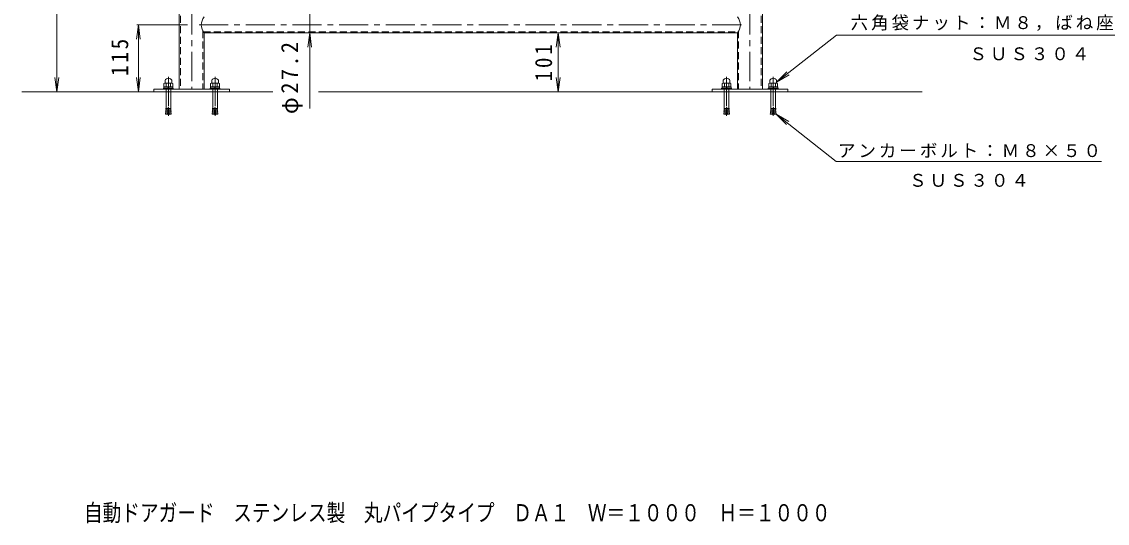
# Model space of a CAD drawing. Units: millimetres at full size, sheet at 1:10; details may follow other scales. Extents: x -952 to 1844, y -1369 to 1156.
# Drawn here: x -952 to 910, y -1369 to -510 of the extents above; entities that cross this region are included whole.
import ezdxf
from ezdxf.enums import TextEntityAlignment as Align

# ---------------------------------------------------------------- set-up
doc = ezdxf.new("R2010")
doc.units = ezdxf.units.MM
doc.header["$LTSCALE"] = 10
doc.linetypes.add('CHAIN1', pattern=[8, 5, -1, 1, -1])
doc.linetypes.add('DASHED1', pattern=[1.8, 1.2, -0.6])
for name, color, linetype, lineweight in [('0-0_通り芯', 4, 'Continuous', 9), ('0-4_その他', 7, 'Continuous', 9), ('0-5_寸法', 2, 'Continuous', 9), ('0-9', 2, 'Continuous', 9), ('0-C', 7, 'Continuous', 9)]:
    doc.layers.add(name, color=color, linetype=linetype, lineweight=lineweight)
doc.styles.add('ＭＳ ゴシック', font='')
doc.styles.get('ＭＳ ゴシック').set_extended_font_data('MS Gothic')

msp = doc.modelspace()

# ---------------------------------------------------------------- linework, layer by layer
at = {"layer": '0-0_通り芯'}
for p, q in [((-681.78, 238.59), (-681.78, -625.06)), ((318.22, 238.59), (318.22, -625.06)), ((-639.08, -528.66), (-639.08, -625.06)), ((-639.08, -528.66), (275.52, -528.66)), ((275.52, -528.66), (275.52, -625.06)), ((-595.43, -625.06), (-725.43, -625.06)), ((-595.43, -625.06), (-595.43, -630.06)), ((231.87, -625.06), (231.87, -630.06)), ((231.87, -625.06), (361.87, -625.06))]:
    msp.add_line(p, q, dxfattribs=at)
at = {"layer": '0-0_通り芯', "linetype": 'DASHED1'}
for p, q in [((-679.78, 238.59), (-679.78, -625.06)), ((316.22, 238.59), (316.22, -625.06)), ((-641.08, -525.79), (-641.08, -625.06)), ((-640.22, -527.16), (276.65, -527.16)), ((277.52, -525.79), (277.52, -625.06))]:
    msp.add_line(p, q, dxfattribs=at)
at = {"layer": '0-0_通り芯', "linetype": 'CHAIN1'}
for p, q in [((-660.43, 238.59), (-660.43, -625.06)), ((296.87, 238.59), (296.87, -625.06)), ((-647.77, -515.06), (285.86, -515.06)), ((-700.43, -604.13), (-700.43, -670.7)), ((-620.43, -604.13), (-620.43, -670.7)), ((256.87, -604.13), (256.87, -670.7)), ((336.87, -604.13), (336.87, -670.7))]:
    msp.add_line(p, q, dxfattribs=at)
at = {"layer": '0-0_通り芯'}
for points in [[(-725.43, -625.06), (-725.43, -630.06), (-595.43, -630.06)], [(361.87, -625.06), (361.87, -630.06), (231.87, -630.06)]]:
    msp.add_lwpolyline(points, dxfattribs=at)
for centre, start, end in [((-622.62, -515.06), 140.43134, 219.56874), ((259.06, -515.06), 320.43126, 39.56866)]:
    msp.add_arc(centre, 21.35, start, end, dxfattribs=at)
at = {"layer": '0-4_その他'}
for p, q in [((-891.78, -630.06), (-891.78, 369.94)), ((-458.01, -461.73), (-458.01, -658.4)), ((-751.78, -515.06), (-755.05, -539.84)), ((-754.78, -515.06), (-667.77, -515.06)), ((-751.78, -515.06), (-748.52, -539.84)), ((-751.78, -630.06), (-751.78, -515.06)), ((-458.01, -528.66), (-461.27, -553.44)), ((-458.01, -528.66), (-454.75, -553.44)), ((-31.98, -528.66), (-35.24, -553.44)), ((-31.98, -528.66), (-28.71, -553.44)), ((-31.98, -630.06), (-31.98, -528.66)), ((445.48, -532.68), (342.62, -613.52)), ((342.62, -613.52), (360.09, -595.64)), ((-891.78, -630.06), (-895.05, -605.27)), ((-891.78, -630.06), (-888.52, -605.27)), ((-751.78, -630.06), (-755.05, -605.27)), ((-751.78, -630.06), (-748.52, -605.27)), ((-31.98, -630.06), (-35.24, -605.27)), ((-31.98, -630.06), (-28.71, -605.27)), ((342.62, -613.52), (364.12, -600.77)), ((-754.78, -630.06), (-756.88, -630.06)), ((341.9, -668.14), (359.37, -686.02)), ((341.9, -668.14), (363.4, -680.89)), ((444.76, -748.98), (341.9, -668.14))]:
    msp.add_line(p, q, dxfattribs=at)
at = {"layer": '0-5_寸法', "color": 7}
for p, q in [((445.48, -532.68), (1106.32, -532.68)), ((444.76, -748.98), (899.85, -748.98))]:
    msp.add_line(p, q, dxfattribs=at)
at = {"layer": '0-5_寸法'}
for p, q in [((-706.18, -609.92), (-706.18, -614.41)), ((-694.68, -614.41), (-694.68, -609.92)), ((-626.18, -609.92), (-626.18, -614.41)), ((-614.68, -614.41), (-614.68, -609.92)), ((251.12, -609.92), (251.12, -614.41)), ((262.62, -614.41), (262.62, -609.92)), ((331.12, -609.92), (331.12, -614.41)), ((342.62, -614.41), (342.62, -609.92)), ((-706.45, -614.85), (-707.94, -615.71)), ((-707.94, -615.71), (-707.94, -620.7)), ((-706.64, -621.46), (-707.94, -620.7)), ((-694.23, -614.96), (-706.64, -614.96)), ((-706.43, -614.84), (-706.45, -614.85)), ((-704.43, -630.06), (-704.43, -654.72)), ((-704.19, -615.71), (-704.19, -620.7)), ((-696.68, -615.71), (-696.68, -620.7)), ((-696.43, -630.06), (-696.43, -654.72)), ((-694.43, -614.84), (-692.93, -615.71)), ((-694.23, -621.46), (-692.93, -620.7)), ((-692.93, -615.71), (-692.93, -620.7)), ((-626.45, -614.85), (-627.94, -615.71)), ((-627.94, -615.71), (-627.94, -620.7)), ((-626.64, -621.46), (-627.94, -620.7)), ((-614.23, -614.96), (-626.64, -614.96)), ((-626.43, -614.84), (-626.45, -614.85)), ((-624.43, -630.06), (-624.43, -654.72)), ((-624.19, -615.71), (-624.19, -620.7)), ((-616.68, -615.71), (-616.68, -620.7)), ((-616.43, -630.06), (-616.43, -654.72)), ((-614.43, -614.84), (-612.93, -615.71)), ((-614.23, -621.46), (-612.93, -620.7)), ((-612.93, -615.71), (-612.93, -620.7)), ((250.85, -614.85), (249.36, -615.71)), ((249.36, -615.71), (249.36, -620.7)), ((250.67, -621.46), (249.36, -620.7)), ((263.07, -614.96), (250.67, -614.96)), ((250.87, -614.84), (250.85, -614.85)), ((252.87, -630.06), (252.87, -654.72)), ((253.11, -615.71), (253.11, -620.7)), ((260.62, -615.71), (260.62, -620.7)), ((260.87, -630.06), (260.87, -654.72)), ((262.87, -614.84), (264.37, -615.71)), ((263.07, -621.46), (264.37, -620.7)), ((264.37, -615.71), (264.37, -620.7)), ((330.85, -614.85), (329.36, -615.71)), ((329.36, -615.71), (329.36, -620.7)), ((330.67, -621.46), (329.36, -620.7)), ((343.07, -614.96), (330.67, -614.96)), ((330.87, -614.84), (330.85, -614.85)), ((332.87, -630.06), (332.87, -654.72)), ((333.11, -615.71), (333.11, -620.7)), ((340.62, -615.71), (340.62, -620.7)), ((340.87, -630.06), (340.87, -654.72)), ((342.87, -614.84), (344.37, -615.71)), ((343.07, -621.46), (344.37, -620.7)), ((344.37, -615.71), (344.37, -620.7)), ((-705.29, -666.15), (-705.47, -668.14)), ((-705.47, -668.14), (-701.88, -668.46)), ((-701.7, -666.46), (-705.29, -666.15)), ((-704.89, -666.18), (-705.12, -664.16)), ((-701.53, -664.47), (-705.12, -664.16)), ((-704.72, -664.19), (-704.94, -662.16)), ((-701.36, -662.48), (-704.94, -662.16)), ((-704.54, -662.2), (-704.77, -660.17)), ((-701.18, -660.49), (-704.77, -660.17)), ((-704.37, -660.21), (-704.59, -658.18)), ((-701.01, -658.49), (-704.59, -658.18)), ((-700.83, -656.5), (-701.88, -668.46)), ((-700.83, -656.5), (-700.03, -656.5)), ((-700.03, -656.5), (-698.99, -668.46)), ((-699.86, -658.49), (-696.27, -658.18)), ((-699.68, -660.49), (-696.1, -660.17)), ((-699.51, -662.48), (-695.92, -662.16)), ((-699.34, -664.47), (-695.75, -664.16)), ((-699.16, -666.46), (-695.58, -666.15)), ((-695.4, -668.14), (-698.99, -668.46)), ((-696.5, -660.21), (-696.27, -658.18)), ((-696.32, -662.2), (-696.1, -660.17)), ((-696.15, -664.19), (-695.92, -662.16)), ((-695.97, -666.18), (-695.75, -664.16)), ((-695.58, -666.15), (-695.4, -668.14)), ((-625.29, -666.15), (-625.47, -668.14)), ((-625.47, -668.14), (-621.88, -668.46)), ((-621.7, -666.46), (-625.29, -666.15)), ((-624.89, -666.18), (-625.12, -664.16)), ((-621.53, -664.47), (-625.12, -664.16)), ((-624.72, -664.19), (-624.94, -662.16)), ((-621.36, -662.48), (-624.94, -662.16)), ((-624.54, -662.2), (-624.77, -660.17)), ((-621.18, -660.49), (-624.77, -660.17)), ((-624.37, -660.21), (-624.59, -658.18)), ((-621.01, -658.49), (-624.59, -658.18)), ((-620.83, -656.5), (-621.88, -668.46)), ((-620.83, -656.5), (-620.03, -656.5)), ((-620.03, -656.5), (-618.99, -668.46)), ((-619.86, -658.49), (-616.27, -658.18)), ((-619.68, -660.49), (-616.1, -660.17)), ((-619.51, -662.48), (-615.92, -662.16)), ((-619.34, -664.47), (-615.75, -664.16)), ((-619.16, -666.46), (-615.58, -666.15)), ((-615.4, -668.14), (-618.99, -668.46)), ((-616.5, -660.21), (-616.27, -658.18)), ((-616.32, -662.2), (-616.1, -660.17)), ((-616.15, -664.19), (-615.92, -662.16)), ((-615.97, -666.18), (-615.75, -664.16)), ((-615.58, -666.15), (-615.4, -668.14)), ((252.01, -666.15), (251.84, -668.14)), ((251.84, -668.14), (255.42, -668.46)), ((255.6, -666.46), (252.01, -666.15)), ((252.41, -666.18), (252.18, -664.16)), ((255.77, -664.47), (252.18, -664.16)), ((252.58, -664.19), (252.36, -662.16)), ((255.94, -662.48), (252.36, -662.16)), ((252.76, -662.2), (252.53, -660.17)), ((256.12, -660.49), (252.53, -660.17)), ((252.93, -660.21), (252.71, -658.18)), ((256.29, -658.49), (252.71, -658.18)), ((256.47, -656.5), (255.42, -668.46)), ((256.47, -656.5), (257.27, -656.5)), ((257.27, -656.5), (258.31, -668.46)), ((257.44, -658.49), (261.03, -658.18)), ((257.62, -660.49), (261.2, -660.17)), ((257.79, -662.48), (261.38, -662.16)), ((257.96, -664.47), (261.55, -664.16)), ((258.14, -666.46), (261.73, -666.15)), ((261.9, -668.14), (258.31, -668.46)), ((260.8, -660.21), (261.03, -658.18)), ((260.98, -662.2), (261.2, -660.17)), ((261.15, -664.19), (261.38, -662.16)), ((261.33, -666.18), (261.55, -664.16)), ((261.73, -666.15), (261.9, -668.14)), ((332.01, -666.15), (331.84, -668.14)), ((331.84, -668.14), (335.42, -668.46)), ((335.6, -666.46), (332.01, -666.15)), ((332.41, -666.18), (332.18, -664.16)), ((335.77, -664.47), (332.18, -664.16)), ((332.58, -664.19), (332.36, -662.16)), ((335.94, -662.48), (332.36, -662.16)), ((332.76, -662.2), (332.53, -660.17)), ((336.12, -660.49), (332.53, -660.17)), ((332.93, -660.21), (332.71, -658.18)), ((336.29, -658.49), (332.71, -658.18)), ((336.47, -656.5), (335.42, -668.46)), ((336.47, -656.5), (337.27, -656.5)), ((337.27, -656.5), (338.31, -668.46)), ((337.44, -658.49), (341.03, -658.18)), ((337.62, -660.49), (341.2, -660.17)), ((337.79, -662.48), (341.38, -662.16)), ((337.96, -664.47), (341.55, -664.16)), ((338.14, -666.46), (341.73, -666.15)), ((341.9, -668.14), (338.31, -668.46)), ((340.8, -660.21), (341.03, -658.18)), ((340.98, -662.2), (341.2, -660.17)), ((341.15, -664.19), (341.38, -662.16)), ((341.33, -666.18), (341.55, -664.16)), ((341.73, -666.15), (341.9, -668.14))]:
    msp.add_line(p, q, dxfattribs=at)
at = {"layer": '0-5_寸法', "linetype": 'DASHED1'}
for p, q in [((-704.43, -625.06), (-704.43, -630.06)), ((-704.19, -616.74), (-704.19, -620.7)), ((-696.43, -625.06), (-696.43, -630.06)), ((-624.43, -625.06), (-624.43, -630.06)), ((-624.19, -616.74), (-624.19, -620.7)), ((-616.43, -625.06), (-616.43, -630.06)), ((252.87, -625.06), (252.87, -630.06)), ((253.11, -616.74), (253.11, -620.7)), ((260.87, -625.06), (260.87, -630.06)), ((332.87, -625.06), (332.87, -630.06)), ((333.11, -616.74), (333.11, -620.7)), ((340.87, -625.06), (340.87, -630.06))]:
    msp.add_line(p, q, dxfattribs=at)
at = {"layer": '0-5_寸法'}
for centre, radius, start, end in [((-700.43, -612.96), 6.5, 27.79579, 152.20421), ((-620.43, -612.96), 6.5, 27.79579, 152.20421), ((256.87, -612.96), 6.5, 27.79579, 152.20421), ((336.87, -612.96), 6.5, 27.79579, 152.20421), ((-706.64, -619.32), 4.36, 55.84651, 90.00017), ((-706.64, -617.09), 4.36, 269.99983, 304.15349), ((-706.68, -614.41), 0.5, 299.99968, 0), ((-700.43, -624.69), 9.73, 67.32404, 112.67596), ((-700.43, -611.72), 9.73, 247.32404, 292.67596), ((-694.23, -619.32), 4.36, 89.99983, 124.15349), ((-694.23, -617.09), 4.36, 235.84651, 270.00017), ((-694.18, -614.41), 0.5, 180, 240.00032), ((-626.63, -619.32), 4.36, 55.84651, 90.00017), ((-626.63, -617.09), 4.36, 269.99983, 304.15349), ((-626.68, -614.41), 0.5, 299.99968, 0), ((-620.43, -624.69), 9.73, 67.32404, 112.67596), ((-620.43, -611.72), 9.73, 247.32404, 292.67596), ((-614.23, -619.32), 4.36, 89.99983, 124.15349), ((-614.23, -617.09), 4.36, 235.84651, 270.00017), ((-614.18, -614.41), 0.5, 180, 240.00032), ((250.67, -619.32), 4.36, 55.84651, 90.00017), ((250.67, -617.09), 4.36, 269.99983, 304.15349), ((250.62, -614.41), 0.5, 299.99968, 0), ((256.87, -624.69), 9.73, 67.32404, 112.67596), ((256.87, -611.72), 9.73, 247.32404, 292.67596), ((263.07, -619.32), 4.36, 89.99983, 124.15349), ((263.07, -617.09), 4.36, 235.84651, 270.00017), ((263.12, -614.41), 0.5, 180, 240.00032), ((330.67, -619.32), 4.36, 55.84651, 90.00017), ((330.67, -617.09), 4.36, 269.99983, 304.15349), ((330.62, -614.41), 0.5, 299.99968, 0), ((336.87, -624.69), 9.73, 67.32404, 112.67596), ((336.87, -611.72), 9.73, 247.32404, 292.67596), ((343.07, -619.32), 4.36, 89.99983, 124.15349), ((343.07, -617.09), 4.36, 235.84651, 270.00017), ((343.12, -614.41), 0.5, 180, 240.00032), ((-726.62, -655.42), 22.2, 352.86598, 1.81982), ((-674.25, -655.42), 22.2, 178.18018, 187.13402), ((-646.62, -655.42), 22.2, 352.86598, 1.81982), ((-594.25, -655.42), 22.2, 178.18018, 187.13402), ((230.68, -655.42), 22.2, 352.86598, 1.81982), ((283.05, -655.42), 22.2, 178.18018, 187.13402), ((310.68, -655.42), 22.2, 352.86598, 1.81982), ((363.05, -655.42), 22.2, 178.18018, 187.13402)]:
    msp.add_arc(centre, radius, start, end, dxfattribs=at)
at = {"layer": '0-9'}
for p, q in [((-708.93, -623.46), (-708.93, -625.06)), ((-708.93, -625.06), (-691.93, -625.06)), ((-708.13, -621.46), (-692.73, -621.46)), ((-708.13, -621.46), (-708.13, -623.46)), ((-700.68, -621.46), (-701.22, -623.46)), ((-699.65, -621.46), (-700.18, -623.46)), ((-692.73, -621.46), (-692.73, -623.46)), ((-628.93, -623.46), (-628.93, -625.06)), ((-628.93, -625.06), (-611.93, -625.06)), ((-628.13, -621.46), (-612.73, -621.46)), ((-628.13, -621.46), (-628.13, -623.46)), ((-620.68, -621.46), (-621.22, -623.46)), ((-619.65, -621.46), (-620.18, -623.46)), ((-612.73, -621.46), (-612.73, -623.46)), ((248.37, -623.46), (248.37, -625.06)), ((248.37, -625.06), (265.37, -625.06)), ((249.17, -621.46), (264.57, -621.46)), ((249.17, -621.46), (249.17, -623.46)), ((256.62, -621.46), (256.08, -623.46)), ((257.65, -621.46), (257.12, -623.46)), ((264.57, -621.46), (264.57, -623.46)), ((328.37, -623.46), (328.37, -625.06)), ((328.37, -625.06), (345.37, -625.06)), ((329.17, -621.46), (344.57, -621.46)), ((329.17, -621.46), (329.17, -623.46)), ((336.62, -621.46), (336.08, -623.46)), ((337.65, -621.46), (337.12, -623.46)), ((344.57, -621.46), (344.57, -623.46))]:
    msp.add_line(p, q, dxfattribs=at)
for points in [[(-708.93, -623.46), (-691.93, -623.46), (-691.93, -625.06)], [(-628.93, -623.46), (-611.93, -623.46), (-611.93, -625.06)], [(248.37, -623.46), (265.37, -623.46), (265.37, -625.06)], [(328.37, -623.46), (345.37, -623.46), (345.37, -625.06)]]:
    msp.add_lwpolyline(points, dxfattribs=at)
at = {"layer": '0-C'}
for p, q in [((-951.94, -630.06), (-521.47, -630.06)), ((-442.94, -630.06), (231.87, -630.06)), ((361.87, -630.06), (592.45, -630.06))]:
    msp.add_line(p, q, dxfattribs=at)

# ---------------------------------------------------------------- texts
at = {"layer": '0-0_通り芯', "color": 2, "style": 'ＭＳ ゴシック', "width": 0.8}
msp.add_text('自動ドアガード\u3000ステンレス製\u3000丸パイプタイプ\u3000ＤＡ１\u3000Ｗ＝１０００\u3000Ｈ＝１０００', height=29.33, dxfattribs=at).set_placement((-845.2, -1374.41), align=Align.BOTTOM_LEFT)
at = {"layer": '0-4_その他', "color": 2, "char_height": 29.33, "attachment_point": 7, "rotation": 90, "style": 'ＭＳ ゴシック'}
for s, insert in [('\\T1.27;\\W0.9;115', (-768.87, -602.59)), ('\\T1.22;\\W0.95;φ27.2', (-469.94, -667.9)), ('\\T1.27;\\W0.9;101', (-41.98, -611.86))]:
    msp.add_mtext(s, dxfattribs=dict(at, insert=insert))
at = {"layer": '0-5_寸法', "color": 7, "char_height": 21.99, "attachment_point": 7, "style": 'ＭＳ ゴシック'}
for s, insert in [('\\T1.17;六角袋ナット：Ｍ８，ばね座金，平座金', (469.55, -525.49)), ('\\T1.17;ＳＵＳ３０４', (673.4, -576)), ('\\T1.17;アンカーボルト：Ｍ８×５０', (447.85, -742.82)), ('\\T1.17;ＳＵＳ３０４', (569.81, -792.82))]:
    msp.add_mtext(s, dxfattribs=dict(at, insert=insert))

doc.saveas('drawing.dxf')
